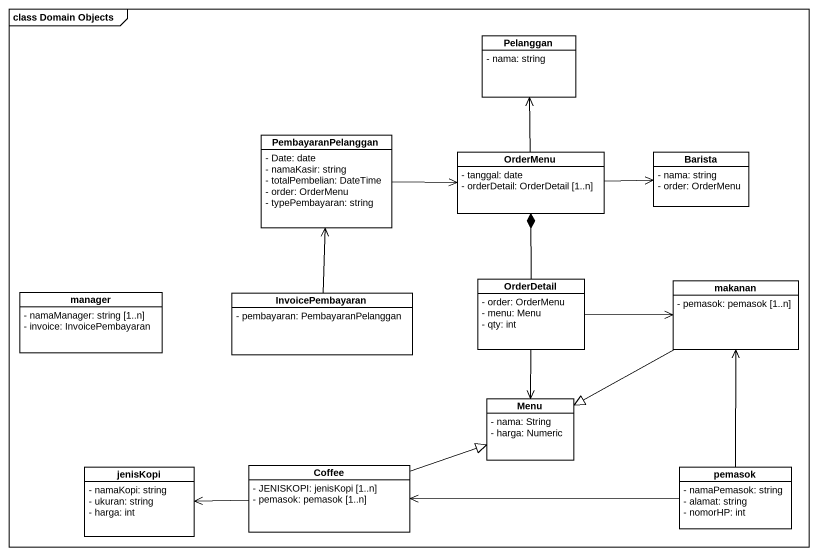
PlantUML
@startuml
mainframe class Domain Objects
hide circle
hide empty members
skinparam classAttributeIconSize 0
class Pelanggan {
  - nama: string
}
class PembayaranPelanggan {
  - Date: date
  - namaKasir: string
  - totalPembelian: DateTime
  - order: OrderMenu
  - typePembayaran: string
}
class OrderMenu {
  - tanggal: date
  - orderDetail: OrderDetail [1..n]
}
class Barista {
  - nama: string
  - order: OrderMenu
}
class manager {
  - namaManager: string [1..n]
  - invoice: InvoicePembayaran
}
class InvoicePembayaran {
  - pembayaran: PembayaranPelanggan
}
class OrderDetail {
  - order: OrderMenu
  - menu: Menu
  - qty: int
}
class makanan {
  - pemasok: pemasok [1..n]
}
class Menu {
  - nama: String
  - harga: Numeric
}
class jenisKopi {
  - namaKopi: string
  - ukuran: string
  - harga: int
}
class Coffee {
  - JENISKOPI: jenisKopi [1..n]
  - pemasok: pemasok [1..n]
}
class pemasok {
  - namaPemasok: string
  - alamat: string
  - nomorHP: int
}
PembayaranPelanggan -right-> OrderMenu
OrderMenu -up-> Pelanggan
OrderMenu -right-> Barista
InvoicePembayaran -up-> PembayaranPelanggan
OrderDetail -up-* OrderMenu
OrderDetail -right-> makanan
OrderDetail --> Menu
makanan -left-|> Menu
Coffee -right-|> Menu
Coffee -left-> jenisKopi
pemasok -up-> makanan
pemasok -left-> Coffee
@enduml
